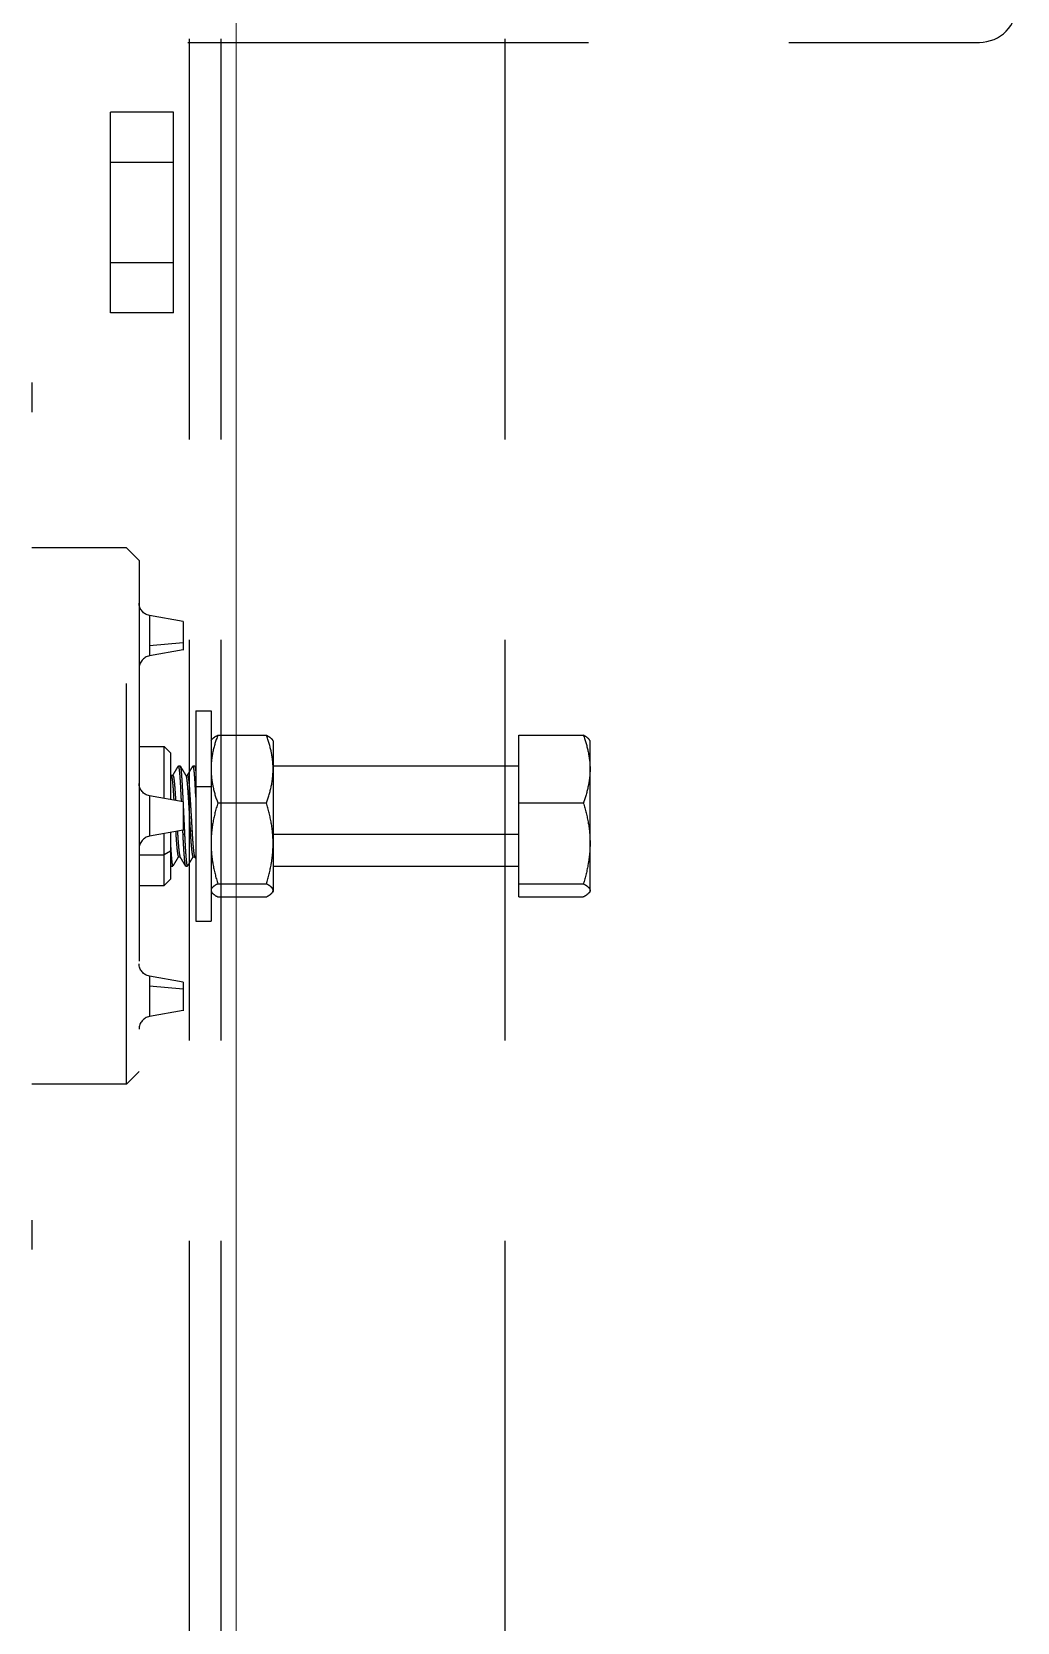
# Model space of a CAD drawing. Extents: x -32000 to 416743, y -254124 to 144214.
# Drawn here: x 255467.6 to 255623.8, y 64882.4 to 65134.5 of the extents above; entities that cross this region are included whole.
import ezdxf

# ---------------------------------------------------------------- set-up
doc = ezdxf.new("R2010")
doc.units = 0
doc.header["$LTSCALE"] = 10
doc.linetypes.add('XFM1Q40$0$HIDDEN', pattern=[9.525, 6.35, -3.175])
doc.layers.add('XFM1Q40$0$M-EQPM-MAU', color=22, linetype='Continuous')
doc.layers.add('XFM7P40ICA$0$H12PL4$0$L40_19_MEJI', color=252, linetype='Continuous')

# ---------------------------------------------------------------- blocks, each defined once
blk = doc.blocks.new('XFM1Q40')
at = {"color": 252, "linetype": 'XFM1Q40$0$HIDDEN'}
for p, q in [((255482.59, 65052.67, 84.67), (255467.59, 65052.67, 84.67)), ((255484.59, 65050.67, 84.67), (255482.59, 65052.67, 84.67)), ((255491.59, 65041.02, 101.17), (255486.24, 65041.96, 101.17)), ((255491.59, 65037.62, 103.14), (255486.24, 65037.15, 103.95)), ((255491.59, 65036.49, 101.17), (255486.24, 65035.54, 101.17)), ((255493.59, 65026.83, 86.67), (255496, 65026.83, 86.67)), ((255484.59, 65021.17, 86.67), (255488.59, 65021.17, 86.67)), ((255489.59, 65020.17, 86.67), (255488.59, 65021.17, 86.67)), ((255496, 65022.08, 86.67), (255496.08, 65022.22, 86.67)), ((255497.07, 65022.98, 91.69), (255504.77, 65022.98, 91.69)), ((255505.83, 65022.08, 86.67), (255505.75, 65022.22, 86.67)), ((255544.79, 65012.24, 100.27), (255544.79, 65022.98, 91.69)), ((255544.79, 65022.98, 91.69), (255555, 65022.98, 91.69)), ((255556.07, 65022.08, 86.67), (255555.99, 65022.22, 86.67)), ((255489.68, 65016.61, 86.67), (255489.95, 65016.61, 86.67)), ((255490.84, 65018.11, 86.67), (255491.08, 65018.11, 86.67)), ((255491.99, 65016.61, 86.67), (255492.26, 65016.61, 86.67)), ((255493.15, 65018.11, 86.67), (255493.39, 65018.11, 86.67)), ((255505.82, 65018.11, 86.67), (255505.82, 65018.11, 86.67)), ((255505.83, 65018.11, 86.67), (255544.79, 65018.11, 86.67)), ((255491.59, 65012.44, 117.67), (255486.24, 65013.38, 117.67)), ((255493.59, 65014.86, 102.66), (255496, 65014.86, 102.66)), ((255497.07, 65012.24, 100.27), (255504.77, 65012.24, 100.27)), ((255544.79, 64999.43, 95.26), (255544.79, 65012.24, 100.27)), ((255544.79, 65012.24, 100.27), (255555, 65012.24, 100.27)), ((255491.59, 65007.91, 117.67), (255486.24, 65006.96, 117.67)), ((255491.56, 65007.28, 94.07), (255491.8, 65007.28, 94.07)), ((255492.69, 65007.83, 92.67), (255492.98, 65007.83, 92.67)), ((255505.83, 65007.28, 94.07), (255544.79, 65007.28, 94.07)), ((255484.59, 65004.04, 95.8), (255488.59, 65004.04, 95.8)), ((255489.59, 65004.59, 94.97), (255488.59, 65004.04, 95.8)), ((255490.82, 65003.73, 86.67), (255491.09, 65003.73, 86.67)), ((255493.13, 65003.73, 86.67), (255493.4, 65003.73, 86.67)), ((255489.69, 65002.23, 86.67), (255489.92, 65002.23, 86.67)), ((255492, 65002.23, 86.67), (255492.23, 65002.23, 86.67)), ((255505.85, 65002.23, 86.67), (255544.79, 65002.23, 86.67)), ((255484.59, 64999.17, 86.67), (255488.59, 64999.17, 86.67)), ((255489.59, 65000.17, 86.67), (255488.59, 64999.17, 86.67)), ((255496, 64998.26, 86.67), (255496.08, 64998.12, 86.67)), ((255497.07, 64999.43, 95.26), (255504.77, 64999.43, 95.26)), ((255505.83, 64998.26, 86.67), (255505.75, 64998.12, 86.67)), ((255544.79, 64997.36, 81.66), (255544.79, 64999.43, 95.26)), ((255544.79, 64999.43, 95.26), (255555, 64999.43, 95.26)), ((255556.07, 64998.26, 86.67), (255555.99, 64998.12, 86.67)), ((255497.07, 64997.36, 81.66), (255504.77, 64997.36, 81.66)), ((255544.79, 64997.36, 81.66), (255555, 64997.36, 81.66)), ((255493.59, 64993.51, 86.67), (255496, 64993.51, 86.67)), ((255491.59, 64983.86, 101.17), (255486.24, 64984.8, 101.17)), ((255491.59, 64982.73, 103.14), (255486.24, 64983.2, 103.95)), ((255491.59, 64979.33, 101.17), (255486.24, 64978.38, 101.17)), ((255484.59, 64969.67, 84.67), (255482.59, 64967.67, 84.67)), ((255482.59, 64967.67, 84.67), (255467.59, 64967.67, 84.67))]:
    blk.add_line(p, q, dxfattribs=at)
at = {"color": 252, "linetype": 'XFM1Q40$0$HIDDEN', "extrusion": (1, 7.77156e-16, -1.0842e-17)}
for centre, start, end in [((65074.19, 144.67, 255467.59), 20.2826, 90), ((64946.15, 144.67, 255467.59), 90, 159.7174)]:
    blk.add_arc(centre, 5, start, end, dxfattribs=at)
at = {"color": 252, "linetype": 'XFM1Q40$0$HIDDEN', "extrusion": (-1, -7.77156e-16, -6.59239e-17)}
blk.add_arc((-65010.17, 84.67, -255482.59), 42.5, 0, 180, dxfattribs=at)
at = {"color": 252, "linetype": 'XFM1Q40$0$HIDDEN', "extrusion": (1, 7.77156e-16, 6.59239e-17)}
for centre, radius, start, end in [((65010.17, 84.67, 255484.59), 40.5, 0, 180), ((65038.75, 101.17, 255486.24), 3.21, 0, 120), ((65038.75, 101.17, 255491.59), 2.27, 0, 120), ((65038.75, 101.17, 255486.24), 3.21, 120, 180), ((65038.75, 101.17, 255491.59), 2.27, 120, 180), ((65010.17, 117.67, 255486.24), 3.21, 0, 180), ((65010.17, 117.67, 255491.59), 2.27, 0, 180), ((64981.59, 101.17, 255486.24), 3.21, 0, 60), ((64981.59, 101.17, 255486.24), 3.21, 60, 180), ((64981.59, 101.17, 255491.59), 2.27, 0, 60), ((64981.59, 101.17, 255491.59), 2.27, 60, 180)]:
    blk.add_arc(centre, radius, start, end, dxfattribs=at)
at = {"color": 252, "linetype": 'XFM1Q40$0$HIDDEN', "extrusion": (6.59239e-17, -2.22045e-16, -1)}
for centre in [(-255486.59, 65043.93, -101.17), (-255486.59, 65015.35, -117.67), (-255486.59, 64986.77, -101.17)]:
    blk.add_arc(centre, 2, 280, 0, dxfattribs=at)
at = {"color": 252, "linetype": 'XFM1Q40$0$HIDDEN'}
for centre in [(255486.59, 65033.57, 101.17), (255486.59, 65004.99, 117.67), (255486.59, 64976.42, 101.17)]:
    blk.add_arc(centre, 2, 100, 180, dxfattribs=at)
at = {"color": 252, "linetype": 'XFM1Q40$0$HIDDEN', "extrusion": (1, 8.76431e-16, 9.95038e-17)}
for centre, radius, start, end in [((65010.17, 86.67, 255493.59), 16.66, 0, 73.6602), ((65010.17, 86.67, 255496), 16.66, 0, 73.6602), ((65010.17, 86.67, 255505.83), 11.91, 0, 51.3671), ((65010.17, 86.67, 255505.83), 11.91, 51.3671, 111.3671), ((65010.17, 86.67, 255493.59), 16.66, 73.6602, 180), ((65010.17, 86.67, 255496), 16.66, 73.6602, 180), ((65010.17, 86.67, 255505.83), 11.91, 111.3671, 171.3671), ((65010.17, 86.67, 255505.83), 11.91, 171.3671, 180)]:
    blk.add_arc(centre, radius, start, end, dxfattribs=at)
at = {"color": 252, "linetype": 'XFM1Q40$0$HIDDEN', "extrusion": (-1, -9.80954e-16, -1.14927e-16)}
for start, end in [(104.7181, 180), (56.0949, 75.2819), (0, 56.0949)]:
    blk.add_arc((-65010.17, 86.67, -255488.59), 11, start, end, dxfattribs=at)
at = {"color": 252, "linetype": 'XFM1Q40$0$HIDDEN', "extrusion": (-1, -8.76431e-16, -9.95038e-17)}
for start, end in [(128.6329, 180), (68.6329, 128.6329), (8.6329, 68.6329), (0, 8.6329)]:
    blk.add_arc((-65010.17, 86.67, -255556.07), 11.91, start, end, dxfattribs=at)
at = {"color": 252, "linetype": 'XFM1Q40$0$HIDDEN', "extrusion": (1, 9.80954e-16, 1.14927e-16)}
for start, end in [(0, 74.8209), (105.1791, 123.9051), (123.9051, 180)]:
    blk.add_arc((65010.17, 86.67, 255489.59), 10, start, end, dxfattribs=at)
at = {"color": 252, "linetype": 'XFM1Q40$0$HIDDEN'}
for points, knots in [([(255497.07, 65022.98, 91.69), (255496.74, 65022.1, 92.39), (255496.47, 65021.22, 93.1), (255496.1, 65019.43, 94.53), (255496, 65018.52, 95.25), (255496, 65017.61, 95.98)], [0.000000238, 0.000000238, 0.000000238, 0.000000238, 0.003479813, 0.003479813, 0.006959387, 0.006959387, 0.006959387, 0.006959387]), ([(255496.08, 65022.22, 86.67), (255496.13, 65022.31, 87.23), (255496.2, 65022.39, 87.78), (255496.47, 65022.64, 89.46), (255496.74, 65022.81, 90.58), (255497.07, 65022.98, 91.69)], [0.008751144, 0.008751144, 0.008751144, 0.008751144, 0.010425951, 0.010425951, 0.013892515, 0.013892515, 0.013892515, 0.013892515]), ([(255505.83, 65017.61, 95.98), (255505.83, 65018.07, 95.62), (255505.81, 65018.52, 95.25), (255505.71, 65019.43, 94.53), (255505.64, 65019.88, 94.17), (255505.36, 65021.22, 93.09), (255505.09, 65022.11, 92.39), (255504.77, 65022.98, 91.69)], [0.006959387, 0.006959387, 0.006959387, 0.006959387, 0.008692669, 0.008692669, 0.010425951, 0.010425951, 0.013892515, 0.013892515, 0.013892515, 0.013892515]), ([(255504.77, 65022.98, 91.69), (255505.09, 65022.81, 90.57), (255505.36, 65022.64, 89.45), (255505.63, 65022.39, 87.78), (255505.7, 65022.31, 87.23), (255505.75, 65022.22, 86.67)], [0.000000238, 0.000000238, 0.000000238, 0.000000238, 0.003479813, 0.003479813, 0.005157916, 0.005157916, 0.005157916, 0.005157916]), ([(255555, 65022.98, 91.69), (255555.33, 65022.1, 92.39), (255555.59, 65021.22, 93.1), (255555.96, 65019.43, 94.53), (255556.07, 65018.52, 95.25), (255556.07, 65017.61, 95.98)], [0.000000238, 0.000000238, 0.000000238, 0.000000238, 0.003479813, 0.003479813, 0.006959387, 0.006959387, 0.006959387, 0.006959387]), ([(255555.99, 65022.22, 86.67), (255555.94, 65022.31, 87.23), (255555.87, 65022.39, 87.78), (255555.59, 65022.64, 89.46), (255555.33, 65022.81, 90.58), (255555, 65022.98, 91.69)], [0.008751144, 0.008751144, 0.008751144, 0.008751144, 0.010425951, 0.010425951, 0.013892515, 0.013892515, 0.013892515, 0.013892515]), ([(255496, 65017.61, 95.98), (255496, 65017.15, 96.34), (255496.03, 65016.7, 96.71), (255496.12, 65015.79, 97.43), (255496.2, 65015.34, 97.79), (255496.47, 65014, 98.87), (255496.74, 65013.11, 99.57), (255497.07, 65012.24, 100.27)], [0.006959387, 0.006959387, 0.006959387, 0.006959387, 0.008692669, 0.008692669, 0.010425951, 0.010425951, 0.013892515, 0.013892515, 0.013892515, 0.013892515]), ([(255504.77, 65012.24, 100.27), (255505.09, 65013.12, 99.57), (255505.36, 65014, 98.86), (255505.73, 65015.79, 97.43), (255505.83, 65016.69, 96.71), (255505.83, 65017.61, 95.98)], [0.000000238, 0.000000238, 0.000000238, 0.000000238, 0.003479813, 0.003479813, 0.006959387, 0.006959387, 0.006959387, 0.006959387]), ([(255556.07, 65017.61, 95.98), (255556.07, 65017.15, 96.34), (255556.04, 65016.7, 96.71), (255555.94, 65015.79, 97.43), (255555.87, 65015.34, 97.79), (255555.59, 65014, 98.87), (255555.33, 65013.11, 99.57), (255555, 65012.24, 100.27)], [0.006959387, 0.006959387, 0.006959387, 0.006959387, 0.008692669, 0.008692669, 0.010425951, 0.010425951, 0.013892515, 0.013892515, 0.013892515, 0.013892515]), ([(255497.07, 65012.24, 100.27), (255496.74, 65011.2, 99.87), (255496.47, 65010.13, 99.45), (255496.1, 65007.99, 98.61), (255496, 65006.91, 98.19), (255496, 65005.83, 97.77)], [0.012270797, 0.012270797, 0.012270797, 0.012270797, 0.015749711, 0.015749711, 0.019228625, 0.019228625, 0.019228625, 0.019228625]), ([(255505.83, 65005.83, 97.77), (255505.83, 65006.91, 98.19), (255505.73, 65007.99, 98.61), (255505.36, 65010.13, 99.45), (255505.09, 65011.2, 99.87), (255504.77, 65012.24, 100.27)], [0.011985728, 0.011985728, 0.011985728, 0.011985728, 0.015455748, 0.015455748, 0.018925767, 0.018925767, 0.018925767, 0.018925767]), ([(255555, 65012.24, 100.27), (255555.32, 65011.2, 99.87), (255555.6, 65010.13, 99.45), (255555.97, 65007.99, 98.61), (255556.07, 65006.91, 98.19), (255556.07, 65005.83, 97.77)], [0.012270797, 0.012270797, 0.012270797, 0.012270797, 0.015749711, 0.015749711, 0.019228625, 0.019228625, 0.019228625, 0.019228625]), ([(255496, 65005.83, 97.77), (255496, 65005.29, 97.56), (255496.03, 65004.75, 97.34), (255496.12, 65003.66, 96.92), (255496.2, 65003.12, 96.71), (255496.48, 65001.51, 96.08), (255496.74, 65000.46, 95.67), (255497.07, 64999.43, 95.26)], [0.019228625, 0.019228625, 0.019228625, 0.019228625, 0.020969115, 0.020969115, 0.022709605, 0.022709605, 0.026190586, 0.026190586, 0.026190586, 0.026190586]), ([(255504.77, 64999.43, 95.26), (255505.09, 65000.46, 95.67), (255505.36, 65001.51, 96.08), (255505.64, 65003.12, 96.71), (255505.71, 65003.66, 96.92), (255505.81, 65004.75, 97.34), (255505.83, 65005.29, 97.56), (255505.83, 65005.83, 97.77)], [0.005041565, 0.005041565, 0.005041565, 0.005041565, 0.008513646, 0.008513646, 0.010249687, 0.010249687, 0.011985728, 0.011985728, 0.011985728, 0.011985728]), ([(255556.07, 65005.83, 97.77), (255556.07, 65005.29, 97.56), (255556.04, 65004.75, 97.34), (255555.94, 65003.66, 96.92), (255555.87, 65003.12, 96.71), (255555.59, 65001.51, 96.08), (255555.32, 65000.46, 95.67), (255555, 64999.43, 95.26)], [0.019228625, 0.019228625, 0.019228625, 0.019228625, 0.020969115, 0.020969115, 0.022709605, 0.022709605, 0.026190586, 0.026190586, 0.026190586, 0.026190586]), ([(255497.07, 64999.43, 95.26), (255496.74, 64999.26, 94.15), (255496.47, 64999.09, 93.03), (255496.1, 64998.74, 90.77), (255496, 64998.57, 89.62), (255496, 64998.39, 88.46)], [0.000000238, 0.000000238, 0.000000238, 0.000000238, 0.003479813, 0.003479813, 0.006959387, 0.006959387, 0.006959387, 0.006959387]), ([(255496, 64998.39, 88.46), (255496, 64998.31, 87.89), (255496.03, 64998.22, 87.31), (255496.12, 64998.04, 86.16), (255496.2, 64997.96, 85.59), (255496.47, 64997.7, 83.89), (255496.74, 64997.53, 82.77), (255497.07, 64997.36, 81.66)], [0.006959387, 0.006959387, 0.006959387, 0.006959387, 0.008692669, 0.008692669, 0.010425951, 0.010425951, 0.013892515, 0.013892515, 0.013892515, 0.013892515]), ([(255505.83, 64998.39, 88.46), (255505.83, 64998.48, 89.04), (255505.81, 64998.57, 89.62), (255505.71, 64998.74, 90.77), (255505.64, 64998.83, 91.34), (255505.36, 64999.09, 93.03), (255505.09, 64999.26, 94.15), (255504.77, 64999.43, 95.26)], [0.006959387, 0.006959387, 0.006959387, 0.006959387, 0.008692669, 0.008692669, 0.010425951, 0.010425951, 0.013892515, 0.013892515, 0.013892515, 0.013892515]), ([(255504.77, 64997.36, 81.66), (255505.09, 64997.53, 82.78), (255505.36, 64997.7, 83.9), (255505.73, 64998.04, 86.16), (255505.83, 64998.22, 87.3), (255505.83, 64998.39, 88.46)], [0.000000238, 0.000000238, 0.000000238, 0.000000238, 0.003479813, 0.003479813, 0.006959387, 0.006959387, 0.006959387, 0.006959387]), ([(255555, 64999.43, 95.26), (255555.33, 64999.26, 94.15), (255555.59, 64999.09, 93.03), (255555.96, 64998.74, 90.77), (255556.07, 64998.57, 89.62), (255556.07, 64998.39, 88.46)], [0.000000238, 0.000000238, 0.000000238, 0.000000238, 0.003479813, 0.003479813, 0.006959387, 0.006959387, 0.006959387, 0.006959387]), ([(255556.07, 64998.39, 88.46), (255556.07, 64998.31, 87.89), (255556.04, 64998.22, 87.31), (255555.94, 64998.04, 86.16), (255555.87, 64997.96, 85.59), (255555.59, 64997.7, 83.89), (255555.33, 64997.53, 82.77), (255555, 64997.36, 81.66)], [0.006959387, 0.006959387, 0.006959387, 0.006959387, 0.008692669, 0.008692669, 0.010425951, 0.010425951, 0.013892515, 0.013892515, 0.013892515, 0.013892515])]:
    blk.add_open_spline(points, degree=3, knots=knots, dxfattribs=at)
for points in [[(255489.59, 65016.76, 87.29), (255489.7, 65016.58, 87.29)], [(255489.94, 65016.61, 86.1), (255490.82, 65018.09, 86.09)], [(255491.11, 65018.09, 87.29), (255492.01, 65016.58, 87.29)], [(255492.24, 65016.61, 86.1), (255493.13, 65018.09, 86.09)], [(255493.42, 65018.09, 87.29), (255493.59, 65017.8, 87.29)], [(255490.83, 65003.73, 86.06), (255489.95, 65002.26, 86.06)], [(255491.97, 65002.26, 87.26), (255491.07, 65003.76, 87.25)], [(255493.14, 65003.73, 86.06), (255492.26, 65002.26, 86.06)], [(255493.59, 65003.42, 87.25), (255493.38, 65003.76, 87.25)], [(255489.66, 65002.26, 87.26), (255489.59, 65002.38, 87.26)]]:
    blk.add_open_spline(points, degree=1, dxfattribs=at)
for points, weights, knots in [([(255489.7, 65016.58, 87.29), (255489.85, 65016.32, 90), (255490, 65014.19, 91.7), (255490.04, 65013.51, 92.25), (255490.09, 65012.7, 92.59)], [0.951093392787, 0.898210738859, 1, 0.9648271399, 0.94812240917], [0.54157093, 0.54157093, 0.54157093, 0.54901961, 0.54901961, 0.55159347, 0.55159347, 0.55159347]), ([(255489.95, 65016.61, 86.67), (255490.12, 65016.61, 89.77), (255490.28, 65014.19, 91.7), (255490.33, 65013.48, 92.27), (255490.38, 65012.65, 92.62)], [0.966219245603, 0.885848980212, 1, 0.963725471558, 0.947094091158], [0.54066633, 0.54066633, 0.54066633, 0.54901961, 0.54901961, 0.55167409, 0.55167409, 0.55167409]), ([(255491.31, 65012.49, 94.27), (255491.24, 65013.94, 93.82), (255491.18, 65015.13, 92.87), (255491, 65018.39, 90.26), (255490.82, 65018.09, 86.09)], [0.937945327815, 0.951190250769, 1, 0.876286463219, 0.981049661807], [0.44740862, 0.44740862, 0.44740862, 0.45098039, 0.45098039, 0.46003344, 0.46003344, 0.46003344]), ([(255491.08, 65018.11, 86.67), (255491.25, 65018.11, 90.49), (255491.41, 65015.13, 92.87), (255491.48, 65013.92, 93.84), (255491.55, 65012.44, 94.28)], [0.966219245603, 0.885848980212, 1, 0.950500475929, 0.937578078455], [0.59948985, 0.59948985, 0.59948985, 0.60784314, 0.60784314, 0.61146539, 0.61146539, 0.61146539]), ([(255492.01, 65016.58, 87.29), (255492.16, 65016.32, 90), (255492.3, 65014.19, 91.7), (255492.5, 65011.29, 94.02), (255492.69, 65007.83, 92.67)], [0.951093392787, 0.898210738859, 1, 0.866025403784, 1], [0.60039446, 0.60039446, 0.60039446, 0.60784314, 0.60784314, 0.61764706, 0.61764706, 0.61764706]), ([(255492.26, 65016.61, 86.67), (255492.43, 65016.61, 89.77), (255492.59, 65014.19, 91.7), (255492.79, 65011.29, 94.02), (255492.98, 65007.83, 92.67)], [0.966219245603, 0.885848980212, 1, 0.866025403784, 1], [0.59948985, 0.59948985, 0.59948985, 0.60784314, 0.60784314, 0.61764706, 0.61764706, 0.61764706]), ([(255493.59, 65013.17, 94.02), (255493.53, 65014.23, 93.59), (255493.49, 65015.13, 92.87), (255493.31, 65018.39, 90.26), (255493.13, 65018.09, 86.09)], [0.946225770801, 0.96276346299, 1, 0.876286463219, 0.981049661807], [0.38943199, 0.38943199, 0.38943199, 0.39215686, 0.39215686, 0.40120991, 0.40120991, 0.40120991]), ([(255490.39, 65007.69, 92.62), (255490.58, 65004.35, 91.22), (255490.77, 65003.81, 87.64), (255490.79, 65003.73, 87.16), (255490.82, 65003.73, 86.67)], [0.994227373612, 0.86897673182, 1, 0.980176423572, 0.966219245603], [0.5590395, 0.5590395, 0.5590395, 0.56862745, 0.56862745, 0.57007809, 0.57007809, 0.57007809]), ([(255490.67, 65007.75, 92.64), (255490.86, 65004.36, 91.26), (255491.05, 65003.81, 87.64), (255491.06, 65003.78, 87.45), (255491.07, 65003.76, 87.25)], [0.996404716472, 0.867847835758, 1, 0.991883649481, 0.984750696525], [0.55895689, 0.55895689, 0.55895689, 0.56862745, 0.56862745, 0.56922138, 0.56922138, 0.56922138]), ([(255492, 65002.23, 86.67), (255491.97, 65002.23, 87.27), (255491.95, 65002.32, 87.87), (255491.75, 65003.01, 92.4), (255491.56, 65007.28, 94.07)], [0.966219245603, 0.980176423572, 1, 0.866025403784, 1], [0.42992191, 0.42992191, 0.42992191, 0.43137255, 0.43137255, 0.44117647, 0.44117647, 0.44117647]), ([(255491.8, 65007.28, 94.07), (255491.99, 65003.01, 92.4), (255492.18, 65002.32, 87.87), (255492.22, 65002.19, 86.97), (255492.26, 65002.26, 86.06)], [1, 0.866025403784, 1, 0.970179475685, 0.953634060167], [0.61764706, 0.61764706, 0.61764706, 0.62745098, 0.62745098, 0.62963317, 0.62963317, 0.62963317]), ([(255492.69, 65007.83, 92.67), (255492.88, 65004.37, 91.32), (255493.07, 65003.81, 87.64), (255493.1, 65003.73, 87.16), (255493.13, 65003.73, 86.67)], [1, 0.866025403784, 1, 0.980176423572, 0.966219245603], [0.61764706, 0.61764706, 0.61764706, 0.62745098, 0.62745098, 0.62890162, 0.62890162, 0.62890162]), ([(255492.98, 65007.83, 92.67), (255493.17, 65004.37, 91.32), (255493.36, 65003.81, 87.64), (255493.37, 65003.78, 87.45), (255493.38, 65003.76, 87.25)], [1, 0.866025403784, 1, 0.991883649481, 0.984750696525], [0.61764706, 0.61764706, 0.61764706, 0.62745098, 0.62745098, 0.62804491, 0.62804491, 0.62804491]), ([(255489.59, 65005.33, 92.96), (255489.74, 65002.8, 91.02), (255489.87, 65002.32, 87.87), (255489.91, 65002.19, 86.97), (255489.95, 65002.26, 86.06)], [0.946584675497, 0.902860590163, 1, 0.970179475685, 0.953634060167], [0.561519035, 0.561519035, 0.561519035, 0.568627451, 0.568627451, 0.570809641, 0.570809641, 0.570809641]), ([(255489.69, 65002.23, 86.67), (255489.66, 65002.23, 87.27), (255489.64, 65002.32, 87.87), (255489.61, 65002.41, 88.43), (255489.59, 65002.57, 88.97)], [0.966219245603, 0.980176423572, 1, 0.981189853753, 0.967661628286], [0.488745439, 0.488745439, 0.488745439, 0.490196078, 0.490196078, 0.491572557, 0.491572557, 0.491572557])]:
    blk.add_rational_spline(points, weights, degree=2, knots=knots, dxfattribs=at)
for points, weights in [([(255493.39, 65018.11, 86.67), (255493.49, 65018.11, 88.83), (255493.59, 65017.02, 90.68)], [0.966219245603, 0.919203944533, 0.93875499719]), ([(255491.59, 65011.68, 94.47), (255491.7, 65009.42, 94.91), (255491.8, 65007.28, 94.07)], [0.933403369218, 0.927897064234, 1]), ([(255491.56, 65007.28, 94.07), (255491.55, 65007.58, 94.19), (255491.53, 65007.9, 94.28)], [1, 0.989101589304, 0.979976281256]), ([(255505.85, 65002.23, 86.67), (255505.84, 65002.23, 86.93), (255505.83, 65002.25, 87.18)], [0.966219245603, 0.972041373987, 0.978884300537])]:
    blk.add_rational_spline(points, weights, degree=2, dxfattribs=at)
at = {"layer": 'XFM1Q40$0$M-EQPM-MAU', "color": 252, "linetype": 'XFM1Q40$0$HIDDEN'}
for p, q in [((255492.32, 65132.79, -2.48), (255617.77, 65132.79, -2.48)), ((255492.54, 65133.35, 2.49), (255492.54, 64387.98, 1.72)), ((255492.54, 65133.35, 2.49), (255492.54, 64387.98, 1.72)), ((255497.54, 65133.35, 7.49), (255497.54, 64387.98, 6.72)), ((255542.54, 65133.35, 2.49), (255542.54, 64387.98, 1.72)), ((255490.05, 65121.73, -116.99), (255480.05, 65121.73, -116.99)), ((255490.05, 65121.73, -70.99), (255480.05, 65121.73, -70.99)), ((255480.05, 65113.77, -11.22), (255480.05, 65121.73, -24.99)), ((255490.05, 65121.73, -24.99), (255480.05, 65121.73, -24.99)), ((255490.05, 65113.77, -11.22), (255490.05, 65121.73, -24.99)), ((255490.05, 65113.77, -11.22), (255480.05, 65113.77, -11.22)), ((255480.05, 65097.86, -11.22), (255480.05, 65113.77, -11.22)), ((255490.05, 65097.86, -11.22), (255490.05, 65113.77, -11.22)), ((255480.05, 65089.91, -24.99), (255480.05, 65097.86, -11.22)), ((255490.05, 65097.86, -11.22), (255480.05, 65097.86, -11.22)), ((255490.05, 65089.91, -24.99), (255490.05, 65097.86, -11.22)), ((255490.05, 65089.91, -116.99), (255480.05, 65089.91, -116.99)), ((255490.05, 65089.91, -70.99), (255480.05, 65089.91, -70.99)), ((255490.05, 65089.91, -24.99), (255480.05, 65089.91, -24.99))]:
    blk.add_line(p, q, dxfattribs=at)
blk.add_arc((255617.77, 65138.79, -2.48), 6, 270, 0, dxfattribs=at)
blk = doc.blocks.new('XFM7P40ICA$0$H12PL4')
at = {"layer": 'XFM7P40ICA$0$H12PL4$0$L40_19_MEJI', "lineweight": 0}
blk.add_line((255500, 32860), (255500, 89775), dxfattribs=at)
blk = doc.blocks.new('XFM7P40ICA')
blk.add_blockref('XFM7P40ICA$0$H12PL4', (0, 0))

msp = doc.modelspace()

# ---------------------------------------------------------------- block references
for name in ['XFM7P40ICA', 'XFM1Q40']:
    msp.add_blockref(name, (0, 0))

doc.saveas('drawing.dxf')
